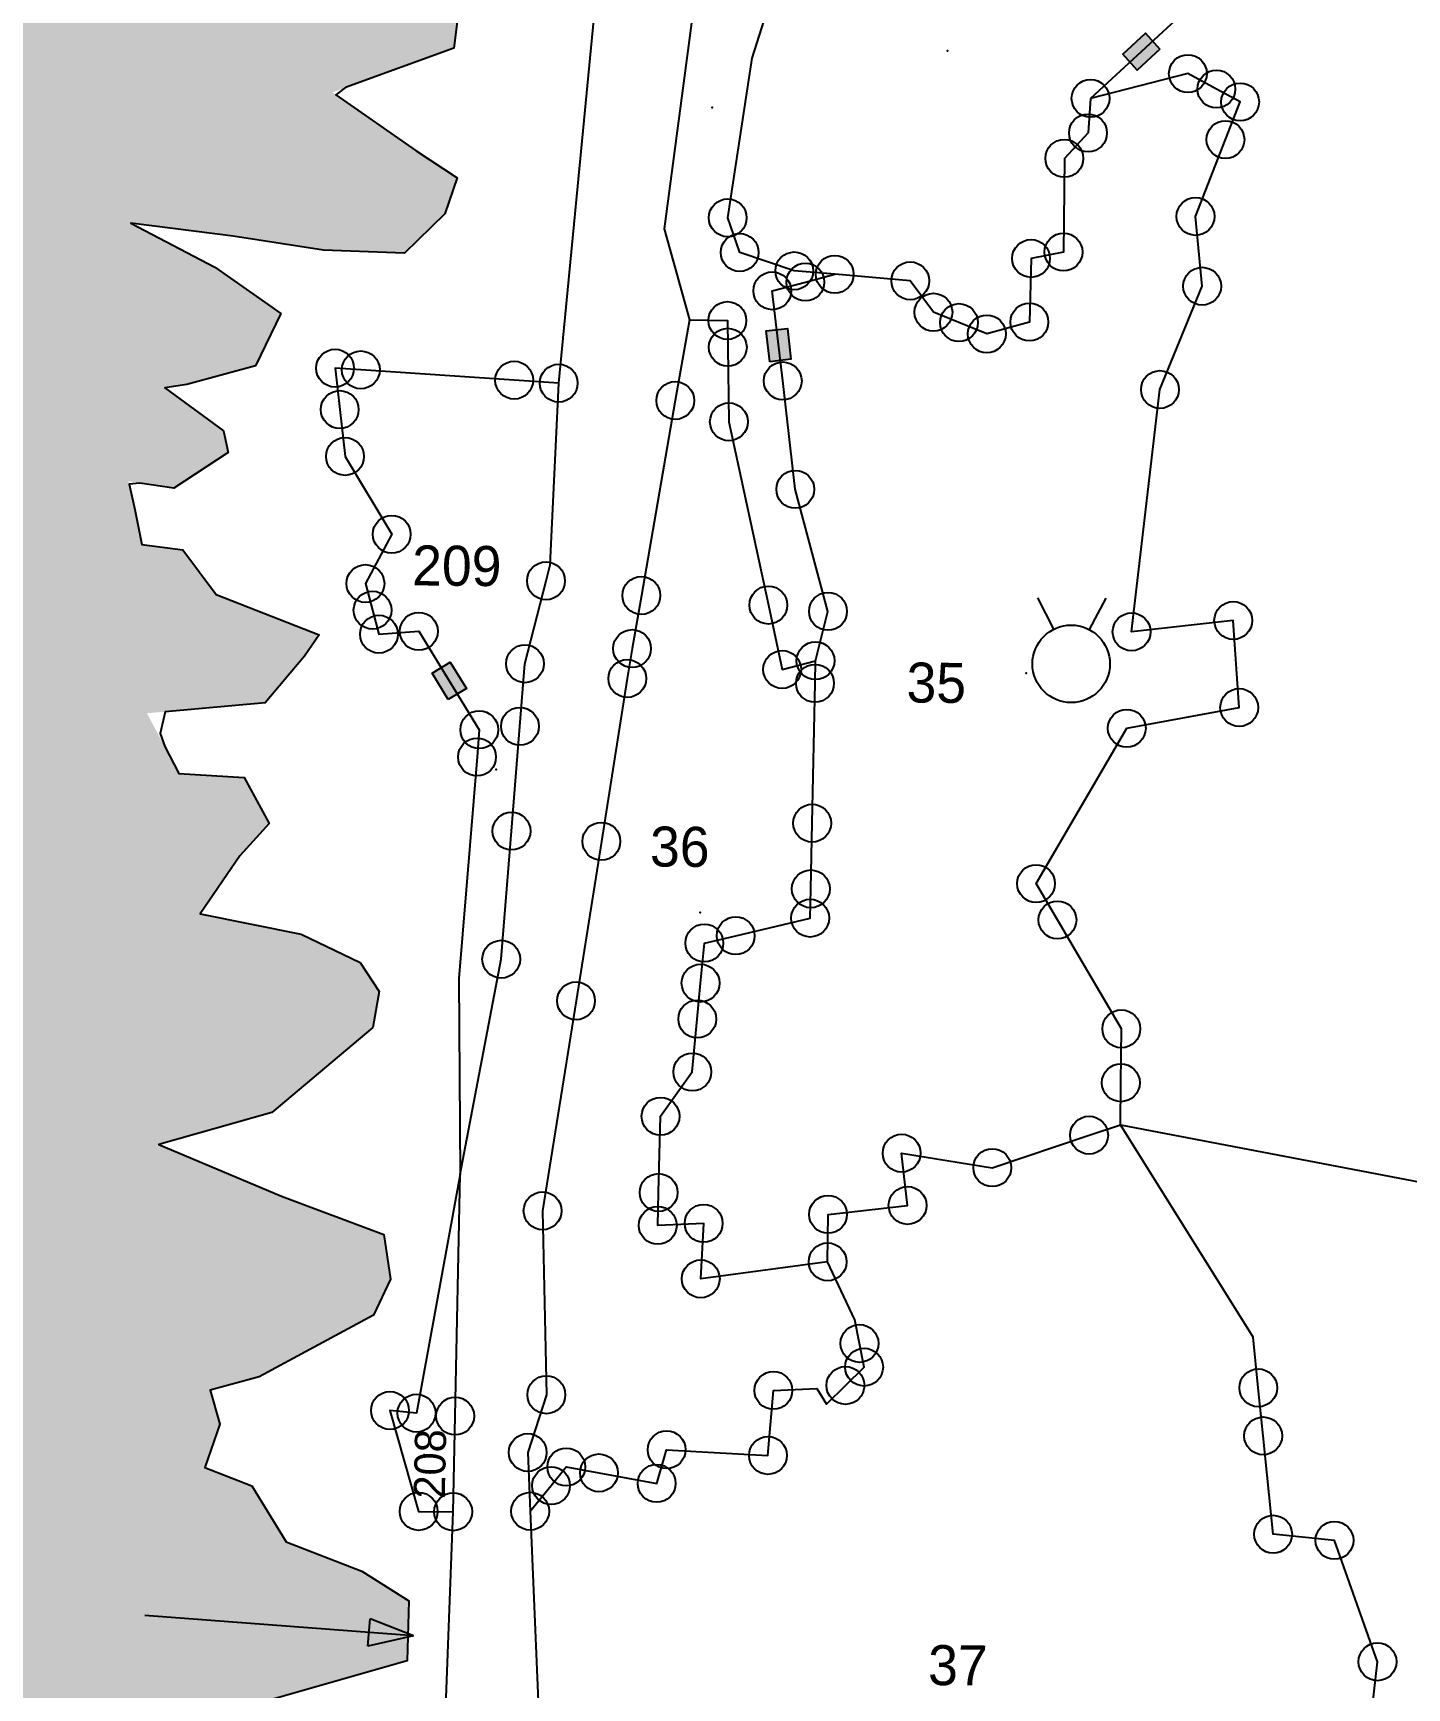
# Model space of a CAD drawing. Header units: metres. Extents: x 268248 to 270531, y 2132748 to 2134703.
# Drawn here: x 268462.1 to 268706.6, y 2133264.2 to 2133558.7 of the extents above; entities that cross this region are included whole.
import ezdxf

# ---------------------------------------------------------------- set-up
doc = ezdxf.new("R2010")
doc.units = ezdxf.units.M
for name, color, linetype in [('POINT_PARCEL', 7, 'Continuous'), ('POLY_HATCH', 12, 'Continuous'), ('POLY_PARCEL', 6, 'Continuous'), ('POLY_ROAD', 30, 'Continuous'), ('SYM_ARROW', 1, 'Continuous'), ('SYM_STONE', 1, 'Continuous'), ('SYM_WELL', 1, 'Continuous'), ('TEXT_PARCEL', 7, 'Continuous')]:
    doc.layers.add(name, color=color, linetype=linetype)
doc.styles.add('TEXT_MAP', font='')
doc.styles.get('TEXT_MAP').set_extended_font_data('Kruti Dev 050')

# ---------------------------------------------------------------- blocks, each defined once
blk = doc.blocks.new('MOTWELL')
for points in [[(-1.535, 2.962), (-0.802, 1.547)], [(1.535, 2.962), (0.802, 1.547)]]:
    blk.add_lwpolyline(points)
blk.add_circle((0, 0), 1.743)
blk = doc.blocks.new('STONE')
blk.add_circle((0, 0), 0.851)
blk = doc.blocks.new('ARROWASPECT')
h = blk.add_hatch(color=256)
h.paths.add_polyline_path([(0, -2.013), (0.616, -2.013), (0, 0)])
h.paths.add_polyline_path([(0, 0), (-0.616, -2.013), (0, -2.013)])
for points in [[(0, 0), (-0.616, -2.013)], [(0, 0), (0, -12.13)], [(0, 0), (0.616, -2.013)], [(0.616, -2.013), (-0.616, -2.013)]]:
    blk.add_lwpolyline(points)
blk = doc.blocks.new('STONESQUAREFILLED')
blk.add_hatch(color=256).paths.add_polyline_path([(0.696, -0.481), (0.696, 0.481), (-0.696, 0.481), (-0.696, -0.481)])
blk.add_lwpolyline([(-0.696, 0.481), (0.696, 0.481), (0.696, -0.481), (-0.696, -0.481)], close=True)

msp = doc.modelspace()

# ---------------------------------------------------------------- hatches: boundary and pattern name
at = {"layer": 'POLY_HATCH'}
h = msp.add_hatch(dxfattribs=at)
h.set_pattern_fill('ZIGZAG', color=256, scale=3.955798, angle=-0.5107, style=0)
h.set_pattern_definition([(359.48934, (267871.99, 2132651.284), (12.6711, 12.44722), [12.55966, -12.55966]), (89.48934, (267884.55, 2132651.172), (-12.44722, 12.6711), [12.55966, -12.55966])])
h.paths.add_polyline_path([(268491.86, 2134231.31), (268439.82, 2134074.1), (268399.5, 2133956.18), (268419.25, 2133943.23), (268446.21, 2133962.1), (268444.62, 2133968.74), (268445.19, 2133981.94), (268456.65, 2133994.22), (268470.23, 2134011.63), (268477.51, 2134017.75), (268490.95, 2134019.69), (268495.2, 2134034.1), (268492.22, 2134046.5), (268479.96, 2134061.05), (268494.45, 2134065.04), (268497.62, 2134073.27), (268495.61, 2134079.47), (268489.55, 2134083.18), (268494.73, 2134097.01), (268519.36, 2134080.29), (268536.92, 2134082.2), (268547.29, 2134087.26), (268556.74, 2134104.71), (268554.79, 2134117.11), (268551.84, 2134134.67), (268542.61, 2134140.94), (268525.1, 2134145.22), (268511.73, 2134151.52), (268546.81, 2134149.15), (268570.6, 2134154.09), (268570.79, 2134175.75), (268558.53, 2134190.3), (268543.16, 2134202.81), (268563.73, 2134194.38), (268592.7, 2134201.34), (268603.11, 2134210.53), (268608.38, 2134222.86), (268602.35, 2134241.48), (268591.12, 2134256.02), (268583.92, 2134258.14), (268564.91, 2134263.75), (268570.62, 2134272.7), (268572.74, 2134277.84), (268572.74, 2134278.87), (268585.07, 2134271.54), (268606.77, 2134274.44), (268612.05, 2134287.8), (268611.17, 2134304.31), (268605.02, 2134309.52), (268594.77, 2134317.87), (268594.82, 2134323.02), (268623.46, 2134351.13), (268622.57, 2134367.64), (268634.94, 2134365.47), (268646.37, 2134373.62), (268649.59, 2134388.03), (268649.62, 2134391.12), (268646.58, 2134397.34), (268638.6, 2134411.99), (268651.91, 2134415.85), (268661.24, 2134420.93), (268671.63, 2134428.05), (268677.96, 2134443.47), (268679.03, 2134447.58), (268687.36, 2134455.76), (268692.6, 2134463.96), (268699.87, 2134469.06), (268705.11, 2134478.29), (268711.53, 2134502.99), (268700.29, 2134516.5), (268689, 2134523.82), (268681.77, 2134523.88), (268672.32, 2134521.67), (268621.21, 2134438.09), (268555.18, 2134335.86)])
h.paths.add_polyline_path([(268455.11, 2133602.84), (268448.62, 2133573.72), (268437.63, 2133557.4), (268437.83, 2133507.94), (268440.85, 2133507.05), (268443.78, 2133486.11), (268449.53, 2133478.1), (268450.9, 2133465.66), (268450.33, 2133449.79), (268450.97, 2133437.88), (268453.49, 2133430.78), (268453.41, 2133421.98), (268455.69, 2133409.59), (268452.15, 2133401.82), (268456.26, 2133392.88), (268457.48, 2133385.36), (268456.96, 2133375.28), (268453.2, 2133363.09), (268453.58, 2133345.17), (268455.41, 2133297.63), (268453.53, 2133279.2), (268451.92, 2133267.62), (268455.54, 2133251.61), (268453.87, 2133233.17), (268450.92, 2133215.18), (268456.27, 2133200.65), (268457.02, 2133189.05), (268448.87, 2133165.74), (268451.23, 2133153.38), (268451.71, 2133135.57), (268438.64, 2133102.11), (268437.01, 2133088.61), (268432.73, 2133053.57), (268432.03, 2133047.78), (268428.06, 2133035.16), (268426.95, 2133031.31), (268420.13, 2133013.35), (268409.23, 2133006.68), (268399.87, 2132974.13), (268387.81, 2132916.04), (268396.82, 2132916.81), (268397.73, 2132923.66), (268412.85, 2132935.95), (268414.68, 2132948.35), (268423.78, 2132959.84), (268446.04, 2132955.78), (268450.42, 2132965.6), (268439.83, 2132981.11), (268447.12, 2132981.05), (268457.42, 2132982.24), (268456.88, 2132993.56), (268452.64, 2132999.18), (268454.21, 2133007.32), (268463.9, 2133010.24), (268465.29, 2133021.59), (268464.28, 2133028.04), (268457.81, 2133037.65), (268466.26, 2133042.29), (268466.35, 2133052.79), (268458.08, 2133061.21), (268472.24, 2133064.29), (268476.01, 2133075.28), (268474.48, 2133080.02), (268465.12, 2133090.6), (268466.2, 2133094.26), (268474.59, 2133092.09), (268485.08, 2133090.42), (268492.48, 2133095.6), (268491, 2133106.12), (268485.83, 2133116.14), (268481.15, 2133121.43), (268479.2, 2133137.72), (268515.17, 2133136.09), (268518.94, 2133146.03), (268517.46, 2133156.54), (268511.26, 2133168.67), (268506.67, 2133184.46), (268488.87, 2133191.96), (268481.6, 2133200.95), (268487.36, 2133199.33), (268521.48, 2133195.35), (268529.97, 2133204.72), (268527.46, 2133217.34), (268504.57, 2133238.09), (268485.47, 2133252.1), (268488.53, 2133257.87), (268496.92, 2133259.94), (268528.68, 2133268.99), (268528.99, 2133279.71), (268520.66, 2133284.93), (268507.18, 2133290.2), (268501.04, 2133300.13), (268492.69, 2133303.42), (268495.34, 2133311.12), (268493.67, 2133317.14), (268502.39, 2133319.53), (268522.68, 2133330.51), (268525.74, 2133336.92), (268524.52, 2133344.87), (268506.33, 2133351.68), (268484.51, 2133360.88), (268504.64, 2133366.6), (268522.6, 2133381.68), (268523.73, 2133388.1), (268520.34, 2133393.28), (268509.86, 2133398.31), (268491.85, 2133401.9), (268498.92, 2133412.25), (268504.13, 2133417.99), (268499.69, 2133426.19), (268488.1, 2133426.93), (268482.39, 2133437.62), (268503.46, 2133439.45), (268510.41, 2133447.76), (268513.02, 2133451.6), (268494.72, 2133458.73), (268488.78, 2133466.73), (268481.49, 2133467.65), (268480.25, 2133473.88), (268479.1, 2133478.91), (268487.16, 2133477.68), (268496.88, 2133484.03), (268496.05, 2133487.9), (268485.6, 2133495.5), (268489.47, 2133496.11), (268501.74, 2133499.44), (268506.23, 2133508.73), (268494.49, 2133516.99), (268479.53, 2133524.84), (268497.76, 2133522.54), (268513.84, 2133520.03), (268528.23, 2133519.48), (268535.37, 2133526.49), (268537.58, 2133532.91), (268530.32, 2133537.69), (268515.42, 2133548.11), (268537.03, 2133555.98), (268538.42, 2133567.34), (268536.79, 2133576.36), (268530.36, 2133578.14), (268516.46, 2133584.7), (268508.58, 2133592.7), (268523.43, 2133607.91), (268524.34, 2133614.13), (268520.51, 2133617.38), (268513.51, 2133621.66), (268513.32, 2133630.53), (268508.46, 2133639.16), (268493.9, 2133643.58), (268494.76, 2133656.33), (268501.19, 2133668.89), (268506.09, 2133674.04), (268505.7, 2133679.19), (268503.8, 2133682.86), (268495.05, 2133688.3), (268501.3, 2133690.82), (268514.24, 2133697.35), (268519.4, 2133709.64), (268516.92, 2133720.61), (268515.75, 2133725.17), (268509.82, 2133721.3), (268508.47, 2133725.98), (268515.58, 2133725.87), (268515.05, 2133727.92), (268511.88, 2133733.53), (268494.51, 2133736.47), (268495.4, 2133740.11), (268495.26, 2133748.48), (268485.85, 2133753.84), (268473.06, 2133758.39), (268473.96, 2133763.31), (268475.09, 2133769.96), (268469.6, 2133779.87), (268479.56, 2133801.35), (268481.99, 2133808.62), (268478.42, 2133818.09), (268470.29, 2133821.6), (268452.04, 2133821.97), (268456.21, 2133831.38), (268452.19, 2133839.14), (268446.21, 2133842.41), (268450.24, 2133848.49), (268456.67, 2133872.03), (268457.44, 2133885.54), (268452.86, 2133901.46), (268440.26, 2133910.15), (268426.56, 2133914.56), (268410.01, 2133912.57), (268385.7, 2133896.37), (268414.87, 2133740.85), (268419.71, 2133739.28), (268426.73, 2133732.36), (268438.85, 2133706.4), (268446.46, 2133693.03), (268447.2, 2133679.5), (268448.37, 2133666.19), (268447.51, 2133654.08), (268448.68, 2133640.98), (268447.95, 2133631.76), (268448.28, 2133619.96)])

# ---------------------------------------------------------------- linework, layer by layer
at = {"layer": 'POINT_PARCEL'}
for p in [(268624.86, 2133555.51), (268582.99, 2133545.39), (268638.82, 2133444.76), (268544.55, 2133427.61), (268580.84, 2133402.14), (268531.73, 2133305.68)]:
    msp.add_point(p, dxfattribs=at)
at = {"layer": 'POLY_HATCH'}
msp.add_lwpolyline([(268538.42, 2133567.34), (268537.03, 2133555.98), (268517.75, 2133548.96), (268516.02, 2133547.69), (268530.32, 2133537.69), (268537.58, 2133532.91), (268535.37, 2133526.49), (268528.23, 2133519.48), (268513.84, 2133520.03), (268497.76, 2133522.54), (268479.53, 2133524.84), (268494.49, 2133516.99), (268506.23, 2133508.73), (268501.74, 2133499.44), (268489.47, 2133496.11), (268485.6, 2133495.5), (268496.05, 2133487.9), (268496.88, 2133484.03), (268487.16, 2133477.68), (268481.15, 2133478.59), (268479.22, 2133478.4), (268480.25, 2133473.88), (268481.49, 2133467.65), (268488.78, 2133466.73), (268494.72, 2133458.73), (268513.02, 2133451.6), (268510.41, 2133447.76), (268503.46, 2133439.45), (268485.62, 2133437.9), (268484.73, 2133434.04), (268485.57, 2133431.68), (268488.1, 2133426.93), (268499.69, 2133426.19), (268504.13, 2133417.99), (268498.92, 2133412.25), (268491.85, 2133401.9), (268509.86, 2133398.31), (268520.34, 2133393.28), (268523.73, 2133388.1), (268522.6, 2133381.68), (268504.64, 2133366.6), (268484.51, 2133360.88), (268506.33, 2133351.68), (268524.52, 2133344.87), (268525.74, 2133336.92), (268522.68, 2133330.51), (268502.39, 2133319.53), (268493.67, 2133317.14), (268495.34, 2133311.12), (268492.69, 2133303.42), (268501.04, 2133300.13), (268507.18, 2133290.2), (268520.66, 2133284.93), (268528.99, 2133279.71), (268528.68, 2133268.99), (268496.92, 2133259.94)], dxfattribs=at)
at = {"layer": 'POLY_PARCEL'}
for points in [[(268604.77, 2133515.73), (268599.7, 2133516.16), (268597.57, 2133516.34), (268587.86, 2133519.61), (268585.73, 2133525.78), (268590.06, 2133554.22), (268595.17, 2133570.25), (268599.21, 2133596.82), (268600.23, 2133603.54)], [(268678.88, 2133585.54), (268682.25, 2133577.21), (268679.97, 2133573.97), (268675.9, 2133568.21), (268666.08, 2133561.58), (268650.28, 2133547.03)], [(268655.6, 2133364.41), (268655.67, 2133371.87), (268655.76, 2133381.47), (268644.39, 2133400.84), (268640.59, 2133407.31), (268640.59, 2133407.31), (268656.73, 2133434.95), (268676.73, 2133438.64), (268675.67, 2133454.13), (268657.58, 2133452.11), (268662.63, 2133495.22), (268670.14, 2133513.61), (268668.96, 2133526.03), (268674.28, 2133539.7), (268676.89, 2133546.4), (268672.67, 2133548.69), (268667.6, 2133551.44), (268650.28, 2133547.03)], [(268650.28, 2133547.03), (268649.83, 2133540.88), (268645.62, 2133536.36), (268645.47, 2133519.69), (268645.47, 2133519.69), (268639.7, 2133518.55), (268639.4, 2133507.24), (268631.83, 2133505.12), (268626.87, 2133507.14), (268622.33, 2133508.98), (268618.21, 2133514.57), (268604.77, 2133515.73)], [(268601.34, 2133446.97), (268603.57, 2133455.75), (268597.75, 2133477.47), (268595.52, 2133496.76), (268593.66, 2133512.8), (268599.55, 2133514.35), (268604.77, 2133515.73)], [(268578.9, 2133507.61), (268585.67, 2133507.5), (268585.74, 2133502.75), (268585.94, 2133489.48), (268592.96, 2133456.87), (268595.42, 2133445.41), (268601.34, 2133446.97)], [(268555.66, 2133496.36), (268547.74, 2133496.89), (268520.45, 2133498.72), (268515.87, 2133499.03), (268516.7, 2133491.66), (268517.64, 2133483.32), (268525.95, 2133469.47), (268521.27, 2133460.7), (268522.54, 2133455.96), (268523.68, 2133451.69), (268530.77, 2133452.2), (268541.53, 2133434.69), (268541.13, 2133429.84), (268537.89, 2133390.4), (268538.14, 2133355.6)], [(268603.5, 2133340), (268580.93, 2133336.98), (268581.45, 2133346.85), (268573.28, 2133346.49), (268573.43, 2133352.33), (268573.78, 2133365.9), (268579.43, 2133373.79), (268580.31, 2133383.21), (268580.9, 2133389.6), (268581.57, 2133396.73), (268587.15, 2133398.04), (268600.4, 2133401.17), (268600.51, 2133406.37), (268600.75, 2133418.06), (268601.26, 2133442.95), (268601.34, 2133446.97)], [(268603.5, 2133340), (268603.58, 2133348.45), (268617.73, 2133350.04), (268616.67, 2133359.34), (268632.8, 2133356.76), (268650.02, 2133362.54), (268655.6, 2133364.41)], [(268655.6, 2133364.41), (268765.15, 2133343.46), (268797.65, 2133336.66), (268863.05, 2133324.55)], [(268693.41, 2133171.23), (268689.37, 2133175.08), (268694.69, 2133181.69), (268697.61, 2133185.33), (268696.48, 2133203.3), (268690.81, 2133213.47), (268687.74, 2133225.8), (268690.97, 2133231.33), (268691.41, 2133247.3), (268698.74, 2133245.84), (268701.33, 2133268.84), (268693.68, 2133290.44), (268682.76, 2133291.53), (268680.99, 2133309.03), (268680.12, 2133317.58), (268679.2, 2133326.59), (268655.6, 2133364.41)], [(268538.14, 2133355.6), (268530.36, 2133313.08), (268525.64, 2133313.55), (268530.74, 2133295.59), (268536.88, 2133295.53)], [(268550.58, 2133295.63), (268554.3, 2133300.18), (268557.01, 2133303.51), (268562.82, 2133302.45), (268573.09, 2133300.58), (268574.86, 2133306.57), (268592.89, 2133305.55), (268593.85, 2133317.13), (268601.59, 2133317.49), (268603.28, 2133314.68), (268606.67, 2133318.01), (268609.99, 2133321.27), (268609.17, 2133325.48), (268608.35, 2133329.66), (268603.5, 2133340)]]:
    msp.add_lwpolyline(points, dxfattribs=at)
at = {"layer": 'POLY_ROAD'}
for points in [[(268555.66, 2133496.36), (268562.55, 2133567.79), (268566.39, 2133608.71), (268578.68, 2133632.07), (268604.6, 2133655.85)], [(268605.35, 2133643.81), (268595.67, 2133617.3), (268589.95, 2133614.45), (268585.37, 2133606.55), (268574.42, 2133523.85), (268578.9, 2133507.61)], [(268578.9, 2133507.61), (268576.4, 2133493.27), (268570.36, 2133458.58), (268568.71, 2133449.13), (268567.86, 2133443.8), (268563.25, 2133414.83), (268558.74, 2133386.45), (268552.79, 2133349.08), (268553.46, 2133316.35), (268550.15, 2133306.08), (268550.58, 2133295.63)], [(268538.14, 2133355.6), (268545.43, 2133393.85), (268547.26, 2133416.66), (268548.76, 2133435.29), (268549.65, 2133446.43), (268553.4, 2133461.18), (268554.12, 2133464.02), (268555.66, 2133496.36)], [(268536.88, 2133295.53), (268537.24, 2133312.56), (268538.14, 2133355.6)], [(268466.81, 2133016.11), (268472.12, 2133042.71), (268499.99, 2133104.27), (268520.94, 2133141.51), (268532.65, 2133183.58), (268536.88, 2133295.53)], [(268550.58, 2133295.63), (268552.05, 2133260.41), (268554.04, 2133212.51), (268550.55, 2133186.77), (268549.26, 2133177.34)]]:
    msp.add_lwpolyline(points, dxfattribs=at)

# ---------------------------------------------------------------- block references
at = {"layer": 'SYM_ARROW', "xscale": 3.955798169915345, "yscale": 3.955798169915345, "zscale": 3.955798169915345, "rotation": 265.6496651379783}
msp.add_blockref('ARROWASPECT', (268529.85, 2133273.44), dxfattribs=at)
at = {"layer": 'SYM_STONE', "xscale": 3.955798169915345, "yscale": 3.955798169915345, "zscale": 3.955798169915345}
for name, p, rotation in [('STONESQUAREFILLED', (268659.31, 2133555.35), 222.6476006280773), ('STONE', (268667.6, 2133551.44), 359.4893406137653), ('STONE', (268672.67, 2133548.69), 359.4893406137653), ('STONE', (268650.28, 2133547.03), 359.4893406137653), ('STONE', (268676.89, 2133546.4), 359.4893406137653), ('STONE', (268649.83, 2133540.88), 359.4893406137653), ('STONE', (268674.28, 2133539.7), 359.4893406137653), ('STONE', (268645.62, 2133536.36), 359.4893406137653), ('STONE', (268585.73, 2133525.78), 359.4893406137653), ('STONE', (268668.96, 2133526.03), 359.4893406137653), ('STONE', (268587.86, 2133519.61), 359.4893406137653), ('STONE', (268645.47, 2133519.69), 359.4893406137653), ('STONE', (268597.57, 2133516.34), 359.4893406137653), ('STONE', (268639.7, 2133518.55), 359.4893406137653), ('STONE', (268599.55, 2133514.35), 359.4893406137653), ('STONE', (268604.77, 2133515.73), 359.4893406137653), ('STONE', (268618.21, 2133514.57), 359.4893406137653), ('STONE', (268670.14, 2133513.61), 359.4893406137653), ('STONE', (268593.66, 2133512.8), 359.4893406137653), ('STONE', (268585.67, 2133507.5), 359.4893406137653), ('STONE', (268622.33, 2133508.98), 359.4893406137653), ('STONE', (268626.87, 2133507.14), 359.4893406137653), ('STONE', (268631.83, 2133505.12), 359.4893406137653), ('STONE', (268639.4, 2133507.24), 359.4893406137653), ('STONE', (268585.74, 2133502.75), 359.4893406137653), ('STONESQUAREFILLED', (268594.78, 2133503.13), 96.59944937765151), ('STONE', (268515.87, 2133499.03), 359.4893406137653), ('STONE', (268520.45, 2133498.72), 359.4893406137653), ('STONE', (268547.74, 2133496.89), 359.4893406137653), ('STONE', (268555.66, 2133496.36), 359.4893406137653), ('STONE', (268595.52, 2133496.76), 359.4893406137653), ('STONE', (268576.4, 2133493.27), 359.4893406137653), ('STONE', (268662.63, 2133495.22), 359.4893406137653), ('STONE', (268516.7, 2133491.66), 359.4893406137653), ('STONE', (268585.94, 2133489.48), 359.4893406137653), ('STONE', (268517.64, 2133483.32), 359.4893406137653), ('STONE', (268597.75, 2133477.47), 359.4893406137653), ('STONE', (268525.95, 2133469.47), 359.4893406137653), ('STONE', (268521.27, 2133460.7), 359.4893406137653), ('STONE', (268553.4, 2133461.18), 359.4893406137653), ('STONE', (268570.36, 2133458.58), 359.4893406137653), ('STONE', (268522.54, 2133455.96), 359.4893406137653), ('STONE', (268592.96, 2133456.87), 359.4893406137653), ('STONE', (268603.57, 2133455.75), 359.4893406137653), ('STONE', (268523.68, 2133451.69), 359.4893406137653), ('STONE', (268530.77, 2133452.2), 359.4893406137653), ('STONE', (268657.58, 2133452.11), 359.4893406137653), ('STONE', (268675.67, 2133454.13), 359.4893406137653), ('STONE', (268568.71, 2133449.13), 359.4893406137653), ('STONE', (268549.65, 2133446.43), 359.4893406137653), ('STONE', (268601.34, 2133446.97), 359.4893406137653), ('STONESQUAREFILLED', (268536.19, 2133443.39), 121.5751858232676), ('STONE', (268567.86, 2133443.8), 359.4893406137653), ('STONE', (268595.42, 2133445.41), 359.4893406137653), ('STONE', (268601.26, 2133442.95), 359.4893406137653), ('STONE', (268676.73, 2133438.64), 359.4893406137653), ('STONE', (268541.53, 2133434.69), 359.4893406137653), ('STONE', (268548.76, 2133435.29), 359.4893406137653), ('STONE', (268656.73, 2133434.95), 359.4893406137653), ('STONE', (268541.13, 2133429.84), 359.4893406137653), ('STONE', (268547.26, 2133416.66), 359.4893406137653), ('STONE', (268600.75, 2133418.06), 359.4893406137653), ('STONE', (268563.25, 2133414.83), 359.4893406137653), ('STONE', (268640.59, 2133407.31), 359.4893406137653), ('STONE', (268600.51, 2133406.37), 359.4893406137653), ('STONE', (268600.4, 2133401.17), 359.4893406137653), ('STONE', (268644.39, 2133400.84), 359.4893406137653), ('STONE', (268581.57, 2133396.73), 359.4893406137653), ('STONE', (268587.15, 2133398.04), 359.4893406137653), ('STONE', (268545.43, 2133393.85), 359.4893406137653), ('STONE', (268580.9, 2133389.6), 359.4893406137653), ('STONE', (268558.74, 2133386.45), 359.4893406137653), ('STONE', (268580.31, 2133383.21), 359.4893406137653), ('STONE', (268655.76, 2133381.47), 359.4893406137653), ('STONE', (268579.43, 2133373.79), 359.4893406137653), ('STONE', (268655.67, 2133371.87), 359.4893406137653), ('STONE', (268573.78, 2133365.9), 359.4893406137653), ('STONE', (268650.02, 2133362.54), 359.4893406137653), ('STONE', (268616.67, 2133359.34), 359.4893406137653), ('STONE', (268632.8, 2133356.76), 359.4893406137653), ('STONE', (268573.43, 2133352.33), 359.4893406137653), ('STONE', (268552.79, 2133349.08), 359.4893406137653), ('STONE', (268603.58, 2133348.45), 359.4893406137653), ('STONE', (268617.73, 2133350.04), 359.4893406137653), ('STONE', (268573.28, 2133346.49), 359.4893406137653), ('STONE', (268581.45, 2133346.85), 359.4893406137653), ('STONE', (268603.5, 2133340), 359.4893406137653), ('STONE', (268580.93, 2133336.98), 359.4893406137653), ('STONE', (268609.17, 2133325.48), 359.4893406137653), ('STONE', (268609.99, 2133321.27), 359.4893406137653), ('STONE', (268553.46, 2133316.35), 359.4893406137653), ('STONE', (268593.85, 2133317.13), 359.4893406137653), ('STONE', (268606.67, 2133318.01), 359.4893406137653), ('STONE', (268680.12, 2133317.58), 359.4893406137653), ('STONE', (268525.64, 2133313.55), 359.4893406137653), ('STONE', (268530.36, 2133313.08), 359.4893406137653), ('STONE', (268537.24, 2133312.56), 359.4893406137653), ('STONE', (268680.99, 2133309.03), 359.4893406137653), ('STONE', (268550.15, 2133306.08), 359.4893406137653), ('STONE', (268574.86, 2133306.57), 359.4893406137653), ('STONE', (268592.89, 2133305.55), 359.4893406137653), ('STONE', (268557.01, 2133303.51), 359.4893406137653), ('STONE', (268562.82, 2133302.45), 359.4893406137653), ('STONE', (268554.3, 2133300.18), 359.4893406137653), ('STONE', (268573.09, 2133300.58), 359.4893406137653), ('STONE', (268530.74, 2133295.59), 359.4893406137653), ('STONE', (268536.88, 2133295.53), 359.4893406137653), ('STONE', (268550.58, 2133295.63), 359.4893406137653), ('STONE', (268682.76, 2133291.53), 359.4893406137653), ('STONE', (268693.68, 2133290.44), 359.4893406137653), ('STONE', (268701.33, 2133268.84), 359.4893406137653)]:
    msp.add_blockref(name, p, dxfattribs=dict(at, rotation=rotation))
at = {"layer": 'SYM_WELL', "xscale": 3.955798169915345, "yscale": 3.955798169915345, "zscale": 3.955798169915345, "rotation": 359.4893406137653}
msp.add_blockref('MOTWELL', (268646.83, 2133446.41), dxfattribs=at)

# ---------------------------------------------------------------- texts
at = {"layer": 'TEXT_PARCEL', "style": 'TEXT_MAP'}
for s, height, rotation, p in [('209', 7.12, 359.4893, (268529.56, 2133460.38)), ('35', 7.12, 359.4893, (268617.52, 2133439.54)), ('36', 7.12, 359.4893, (268571.88, 2133410.36)), ('208', 5.538, 88.79, (268535.39, 2133297.81)), ('37', 7.12, 359.4893, (268621.36, 2133264.7))]:
    msp.add_text(s, height=height, rotation=rotation, dxfattribs=at).set_placement(p)

doc.saveas('drawing.dxf')
